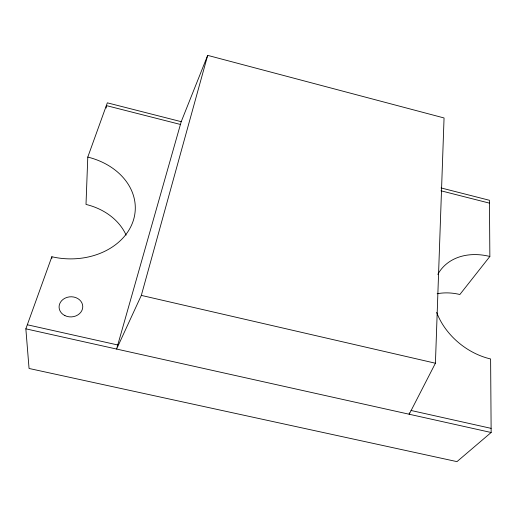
<?xml version="1.0" encoding="UTF-8"?>
<svg xmlns="http://www.w3.org/2000/svg" width="517" height="517" viewBox="0 0 517 517"><rect width="100%" height="100%" fill="white"/><g stroke="black" fill="none" stroke-linecap="round" stroke-linejoin="round"><path stroke-width="0.78" d="M409.283 412.863L409.206 414.24L435.417 363.225L444.058 117.96L207.679 55.371L181.221 121.676L116.603 349.053L141.322 295.394L207.679 55.371M181.221 121.676L107.342 102.838L87.787 157.078L86.003 204.435A60.922 49.755 0.5 0 1 126.122 235.125M106.205 108.001L106.353 105.597L180.427 124.455M436.658 312.391A61.878 46.873 37.9 0 0 490.614 358.966L491.15 432.496L456.97 461.629L29.055 368.472L25.85 328.838L51.849 256.736A66.034 52.081 2.5 0 0 132.804 222.026A66.034 52.081 2.5 0 0 87.787 157.078M441.059 187.936L489.45 200.279L489.858 256.471L459.865 294.503A57.322 45.166 39.3 0 0 437.156 293.759M27.317 324.773L117.766 344.975M410.996 410.466L491.118 428.36M25.85 328.838L491.15 432.496M141.322 295.394L435.417 363.225M440.956 190.792L489.47 203.142M51.849 256.736L51.881 258.345M437.815 274.385A61.878 46.873 37.9 0 1 489.858 256.471M64.935 315.616A11.846 10.069 -2.7 0 0 82.765 306.749A11.846 10.069 -2.7 0 0 65.064 298.167A11.846 10.069 -2.7 0 0 64.935 315.616"/></g></svg>
